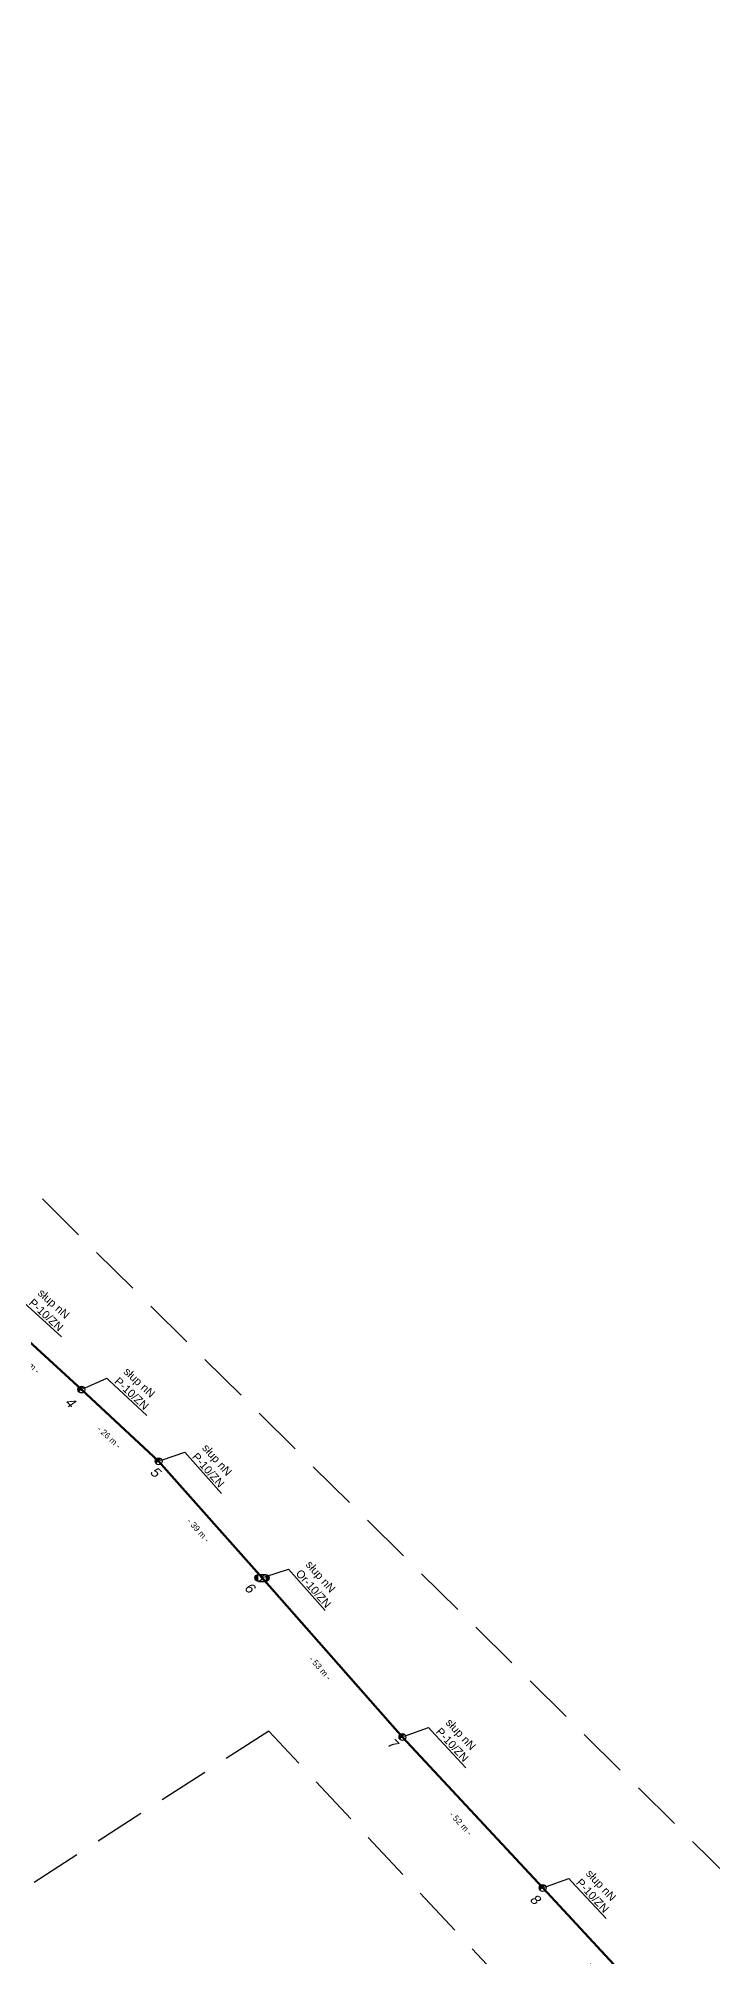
# Model space of a CAD drawing. Header units: millimetres. Extents: x 7530081 to 7533485, y 5764674 to 5768549.
# Drawn here: x 7531681.6 to 7531850.3, y 5766859.5 to 5767339.1 of the extents above; entities that cross this region are included whole.
import ezdxf
from ezdxf import colors
from ezdxf.entities.mleader import LeaderData, LeaderLine
from ezdxf.math import Vec2, Vec3

# ---------------------------------------------------------------- set-up
doc = ezdxf.new("R2010")
doc.units = ezdxf.units.MM
doc.linetypes.add('DASHED', pattern=[19.05, 12.7, -6.35])
for name, color, linetype, lineweight in [('!TELE', 3, 'Continuous', 50), ('!wymiary', 7, 'Continuous', 25), ('_numery', 7, 'Continuous', 40)]:
    doc.layers.add(name, color=color, linetype=linetype, lineweight=lineweight)
for name, color, linetype in [('!trafo', 6, 'DASHED'), ('_MM opisy', 7, 'Continuous'), ('_MM slupy', 5, 'Continuous')]:
    doc.layers.add(name, color=color, linetype=linetype)
doc.styles.get("Standard").update_dxf_attribs({"font": 'ARIAL.TTF'})
doc.dimstyles.new('opis linie', dxfattribs={"dimtxt": 1.5, "dimasz": 0.18, "dimexe": 0.18, "dimexo": 0.0625, "dimgap": 2.5, "dimtad": 4, "dimdec": 0, "dimzin": 0, "dimdsep": 46, "dimtxsty": 'Standard', "dimcen": 0.09, "dimse1": 1, "dimse2": 1, "dimsd1": 1, "dimsd2": 1, "dimclrt": 256, "dimadec": 0, "dimazin": 0, "dimtfac": 1, "dimtdec": 0, "dimtofl": 0, "dimtmove": 0, "dimatfit": 3, "dimfxl": 1, "dimtfill": 1, "dimtolj": 1, "dimtzin": 0, "dimarcsym": 0})

# ---------------------------------------------------------------- blocks, each defined once
blk = doc.blocks.new('R')
at = {"layer": '_MM slupy', "transparency": 33554687}
h = blk.add_hatch(color=256, dxfattribs=at)
h.dxf.hatch_style = 1
h.paths.add_polyline_path([(-0.93, -0.86), (-0.93, 0.86, 1)])
h = blk.add_hatch(color=256, dxfattribs=at)
h.dxf.hatch_style = 1
h.paths.add_polyline_path([(0.93, 0.86), (0.93, -0.86, 1)])
at = {"layer": '_MM slupy'}
for points in [[(-0.93, 0.86), (0.93, 0.86)], [(-0.93, -0.86), (0.93, -0.86)]]:
    blk.add_lwpolyline(points, dxfattribs=at)
for centre in [(-0.93, 0), (0.93, 0)]:
    blk.add_circle(centre, 0.857, dxfattribs=at)
blk = doc.blocks.new('*D478')
at = {"layer": '!wymiary', "insert": (7531678.91, 5767008.11), "char_height": 1.5, "attachment_point": 5, "rotation": 317.5988, "bg_fill": 3, "box_fill_scale": 1.1, "bg_fill_color": 9, "bg_fill_true_color": 13158600, "bg_fill_transparency": 0}
blk.add_mtext('\\A1;- 29 m -', dxfattribs=at)
blk = doc.blocks.new('*D479')
at = {"layer": '!wymiary', "insert": (7531699.26, 5766989.39), "char_height": 1.5, "attachment_point": 5, "rotation": 317.1677, "bg_fill": 3, "box_fill_scale": 1.1, "bg_fill_color": 9, "bg_fill_true_color": 13158600, "bg_fill_transparency": 0}
blk.add_mtext('\\A1;- 26 m -', dxfattribs=at)
blk = doc.blocks.new('*D480')
at = {"layer": '!wymiary', "insert": (7531721.6, 5766966.13), "char_height": 1.5, "attachment_point": 5, "rotation": 311.6006, "bg_fill": 3, "box_fill_scale": 1.1, "bg_fill_color": 9, "bg_fill_true_color": 13158600, "bg_fill_transparency": 0}
blk.add_mtext('\\A1;- 39 m -', dxfattribs=at)
blk = doc.blocks.new('*D481')
at = {"layer": '!wymiary', "insert": (7531752.09, 5766931.67), "char_height": 1.5, "attachment_point": 5, "rotation": 311.4318, "bg_fill": 3, "box_fill_scale": 1.1, "bg_fill_color": 9, "bg_fill_true_color": 13158600, "bg_fill_transparency": 0}
blk.add_mtext('\\A1;- 53 m -', dxfattribs=at)
blk = doc.blocks.new('*D482')
at = {"layer": '!wymiary', "insert": (7531787.27, 5766892.84), "char_height": 1.5, "attachment_point": 5, "rotation": 312.9319, "bg_fill": 3, "box_fill_scale": 1.1, "bg_fill_color": 9, "bg_fill_true_color": 13158600, "bg_fill_transparency": 0}
blk.add_mtext('\\A1;- 52 m -', dxfattribs=at)
blk = doc.blocks.new('*D483')
at = {"layer": '!wymiary', "insert": (7531822.11, 5766855.39), "char_height": 1.5, "attachment_point": 5, "rotation": 312.9271, "bg_fill": 3, "box_fill_scale": 1.1, "bg_fill_color": 9, "bg_fill_true_color": 13158600, "bg_fill_transparency": 0}
blk.add_mtext('\\A1;- 51 m -', dxfattribs=at)
blk = doc.blocks.new('ZN')
at = {"layer": '_MM slupy', "transparency": 33554687}
h = blk.add_hatch(color=256, dxfattribs=at)
h.dxf.hatch_style = 1
h.paths.add_polyline_path([(0, -0.86), (0, 0.86, 1)])
at = {"layer": '_MM slupy'}
blk.add_circle((0, 0), 0.857, dxfattribs=at)

msp = doc.modelspace()

# ---------------------------------------------------------------- linework, layer by layer
at = {"layer": '!TELE'}
msp.add_lwpolyline([(7531326.49, 5767339.07), (7531361.4, 5767309.33), (7531396.98, 5767279.58), (7531433.1, 5767248.34), (7531471.18, 5767216.88), (7531499.44, 5767193.57), (7531519.29, 5767172.62), (7531538.68, 5767151.48), (7531562.84, 5767126.27), (7531580.2, 5767107.47), (7531593.81, 5767093.73), (7531612.56, 5767074.62), (7531625.01, 5767062.99), (7531651.14, 5767039.08), (7531670.91, 5767020.86), (7531692.33, 5767001.3), (7531711.66, 5766983.38), (7531737.55, 5766954.22), (7531772.66, 5766914.44), (7531807.76, 5766876.71), (7531842.34, 5766839.53)], dxfattribs=at)
at = {"layer": '!trafo', "color": 3}
msp.add_lwpolyline([(7531359.21, 5767270.36), (7531391.93, 5767309.53), (7531493.91, 5767217.45), (7531573.04, 5767288.36), (7531596.07, 5767257.51), (7531518.35, 5767199.62), (7531614.79, 5767115.86), (7532146.11, 5766591.33), (7532084.98, 5766546.12), (7531739.21, 5766915.92), (7531658.18, 5766863.73), (7531441.45, 5767075.49), (7531495.29, 5767169.21), (7531403.55, 5767094.13), (7531379.71, 5767119.17), (7531426.38, 5767230.11), (7531359.21, 5767270.36)], dxfattribs=at)

# ---------------------------------------------------------------- block references
at = {"layer": '_MM slupy'}
for p, rotation in [((7531692.33, 5767001.3), 317.1677449222682), ((7531711.66, 5766983.38), 311.6005939004069), ((7531772.66, 5766914.44), 312.9318625517365), ((7531807.76, 5766876.71), 312.9271011926713)]:
    msp.add_blockref('ZN', p, dxfattribs=dict(at, rotation=rotation))

# ---------------------------------------------------------------- next in the draw order: leaders
at = {"layer": '_MM opisy'}
ml = msp.add_multileader_mtext('Standard', dxfattribs=at)
ml.set_content('\\pxql;słup nN\\PP-10/ZN', color=256)
ml.set_leader_properties()
ml.build(insert=Vec2(0, 0))
ml.multileader.update_dxf_attribs({"has_text_frame": 1, "text_left_attachment_type": 5, "text_right_attachment_type": 5, "dogleg_length": 1, "arrow_head_size": 1})
ctx = ml.context
ctx.base_point, ctx.char_height, ctx.arrow_head_size, ctx.landing_gap_size, ctx.plane_origin, ctx.plane_x_axis, ctx.plane_y_axis = Vec3(7531677.97, 5767023.09), 2, 1, 1, Vec3(7531671.22, 5767018.65), Vec3(0.738441, -0.674318), Vec3(0.674318, 0.738441)
ctx.left_attachment, ctx.right_attachment = 5, 5
notes = []
notes.append((ctx, [(0, (1, 1, 0), (7531677.23, 5767023.76), (0.738441, -0.674318), 1, [(0, [(7531670.91, 5767020.86), (7531677.23, 5767023.76)], 0, [])])]))
ctx.mtext.insert, ctx.mtext.text_direction, ctx.mtext.rotation, ctx.mtext.flow_direction = Vec3(7531682.6, 5767026.67), Vec3(0.738441, -0.674318), 5.543144, 5
ctx.mtext.has_bg_fill, ctx.mtext.bg_color, ctx.mtext.bg_scale_factor, ctx.mtext.bg_transparency, ctx.mtext.use_window_bg_color = 1, -1023410175, 1, 0, 1
ml = msp.add_multileader_mtext('Standard', dxfattribs=at)
ml.set_content('\\pxql;słup nN\\PP-10/ZN', color=256)
ml.set_leader_properties()
ml.build(insert=Vec2(0, 0))
ml.multileader.update_dxf_attribs({"has_text_frame": 1, "text_left_attachment_type": 5, "text_right_attachment_type": 5, "dogleg_length": 1, "arrow_head_size": 1})
ctx = ml.context
ctx.base_point, ctx.char_height, ctx.arrow_head_size, ctx.landing_gap_size, ctx.plane_origin, ctx.plane_x_axis, ctx.plane_y_axis = Vec3(7531699.41, 5767003.48), 2, 1, 1, Vec3(7531692.62, 5766999.09), Vec3(0.733347, -0.679854), Vec3(0.679854, 0.733347)
ctx.left_attachment, ctx.right_attachment = 5, 5
notes.append((ctx, [(0, (1, 1, 0), (7531698.67, 5767004.16), (0.733347, -0.679854), 1, [(0, [(7531692.33, 5767001.3), (7531698.67, 5767004.16)], 0, [])])]))
ctx.mtext.insert, ctx.mtext.text_direction, ctx.mtext.rotation, ctx.mtext.flow_direction = Vec3(7531704.06, 5767007.03), Vec3(0.733347, -0.679854), 5.535621, 5
ctx.mtext.has_bg_fill, ctx.mtext.bg_color, ctx.mtext.bg_scale_factor, ctx.mtext.bg_transparency, ctx.mtext.use_window_bg_color = 1, -1023410175, 1, 0, 1
ml = msp.add_multileader_mtext('Standard', dxfattribs=at)
ml.set_content('\\pxql;słup nN\\PP-10/ZN', color=256)
ml.set_leader_properties()
ml.build(insert=Vec2(0, 0))
ml.multileader.update_dxf_attribs({"has_text_frame": 1, "text_left_attachment_type": 5, "text_right_attachment_type": 5, "dogleg_length": 1, "arrow_head_size": 1})
ctx = ml.context
ctx.base_point, ctx.char_height, ctx.arrow_head_size, ctx.landing_gap_size, ctx.plane_origin, ctx.plane_x_axis, ctx.plane_y_axis = Vec3(7531718.91, 5766984.86), 2, 1, 1, Vec3(7531711.74, 5766981.15), Vec3(0.663934, -0.747791), Vec3(0.747791, 0.663934)
ctx.left_attachment, ctx.right_attachment = 5, 5
notes.append((ctx, [(0, (1, 1, 0), (7531718.25, 5766985.61), (0.663934, -0.747791), 1, [(0, [(7531711.66, 5766983.38), (7531718.25, 5766985.61)], 0, [])])]))
ctx.mtext.insert, ctx.mtext.text_direction, ctx.mtext.rotation, ctx.mtext.flow_direction = Vec3(7531723.89, 5766987.94), Vec3(0.663934, -0.747791), 5.438456, 5
ctx.mtext.has_bg_fill, ctx.mtext.bg_color, ctx.mtext.bg_scale_factor, ctx.mtext.bg_transparency, ctx.mtext.use_window_bg_color = 1, -1023410175, 1, 0, 1
ml = msp.add_multileader_mtext('Standard', dxfattribs=at)
ml.set_content('\\pxql;słup nN\\POr-10/ZN', color=256)
ml.set_leader_properties()
ml.build(insert=Vec2(0, 0))
ml.multileader.update_dxf_attribs({"has_text_frame": 1, "text_left_attachment_type": 5, "text_right_attachment_type": 5, "dogleg_length": 1, "arrow_head_size": 1})
ctx = ml.context
ctx.base_point, ctx.char_height, ctx.arrow_head_size, ctx.landing_gap_size, ctx.plane_origin, ctx.plane_x_axis, ctx.plane_y_axis = Vec3(7531744.81, 5766955.68), 2, 1, 1, Vec3(7531737.62, 5766951.99), Vec3(0.661728, -0.749744), Vec3(0.749744, 0.661728)
ctx.left_attachment, ctx.right_attachment = 5, 5
notes.append((ctx, [(0, (1, 1, 0), (7531744.15, 5766956.43), (0.661728, -0.749744), 1, [(0, [(7531737.55, 5766954.22), (7531744.15, 5766956.43)], 0, [])])]))
ctx.mtext.insert, ctx.mtext.text_direction, ctx.mtext.rotation, ctx.mtext.flow_direction = Vec3(7531749.82, 5766958.77), Vec3(0.661728, -0.749744), 5.43551, 5
ctx.mtext.has_bg_fill, ctx.mtext.bg_color, ctx.mtext.bg_scale_factor, ctx.mtext.bg_transparency, ctx.mtext.use_window_bg_color = 1, -1023410175, 1, 0, 1
ml = msp.add_multileader_mtext('Standard', dxfattribs=at)
ml.set_content('\\pxql;słup nN\\PP-10/ZN', color=256)
ml.set_leader_properties()
ml.build(insert=Vec2(0, 0))
ml.multileader.update_dxf_attribs({"has_text_frame": 1, "text_left_attachment_type": 5, "text_right_attachment_type": 5, "dogleg_length": 1, "arrow_head_size": 1})
ctx = ml.context
ctx.base_point, ctx.char_height, ctx.arrow_head_size, ctx.landing_gap_size, ctx.plane_origin, ctx.plane_x_axis, ctx.plane_y_axis = Vec3(7531779.88, 5766916.09), 2, 1, 1, Vec3(7531772.79, 5766912.22), Vec3(0.681128, -0.732164), Vec3(0.732164, 0.681128)
ctx.left_attachment, ctx.right_attachment = 5, 5
notes.append((ctx, [(0, (1, 1, 0), (7531779.2, 5766916.82), (0.681128, -0.732164), 1, [(0, [(7531772.66, 5766914.44), (7531779.2, 5766916.82)], 0, [])])]))
ctx.mtext.insert, ctx.mtext.text_direction, ctx.mtext.rotation, ctx.mtext.flow_direction = Vec3(7531784.78, 5766919.28), Vec3(0.681128, -0.732164), 5.461691, 5
ctx.mtext.has_bg_fill, ctx.mtext.bg_color, ctx.mtext.bg_scale_factor, ctx.mtext.bg_transparency, ctx.mtext.use_window_bg_color = 1, -1023410175, 1, 0, 1
ml = msp.add_multileader_mtext('Standard', dxfattribs=at)
ml.set_content('\\pxql;słup nN\\PP-10/ZN', color=256)
ml.set_leader_properties()
ml.build(insert=Vec2(0, 0))
ml.multileader.update_dxf_attribs({"has_text_frame": 1, "text_left_attachment_type": 5, "text_right_attachment_type": 5, "dogleg_length": 1, "arrow_head_size": 1})
ctx = ml.context
ctx.base_point, ctx.char_height, ctx.arrow_head_size, ctx.landing_gap_size, ctx.plane_origin, ctx.plane_x_axis, ctx.plane_y_axis = Vec3(7531814.98, 5766878.36), 2, 1, 1, Vec3(7531807.89, 5766874.49), Vec3(0.681067, -0.732221), Vec3(0.732221, 0.681067)
ctx.left_attachment, ctx.right_attachment = 5, 5
notes.append((ctx, [(0, (1, 1, 0), (7531814.3, 5766879.09), (0.681067, -0.732221), 1, [(0, [(7531807.76, 5766876.71), (7531814.3, 5766879.09)], 0, [])])]))
ctx.mtext.insert, ctx.mtext.text_direction, ctx.mtext.rotation, ctx.mtext.flow_direction = Vec3(7531819.88, 5766881.55), Vec3(0.681067, -0.732221), 5.461608, 5
ctx.mtext.has_bg_fill, ctx.mtext.bg_color, ctx.mtext.bg_scale_factor, ctx.mtext.bg_transparency, ctx.mtext.use_window_bg_color = 1, -1023410175, 1, 0, 1
for ctx, leaders in notes:
    for number, flags, end, landing, length, lines in leaders:
        leader = LeaderData()
        leader.index, (leader.has_last_leader_line, leader.has_dogleg_vector, leader.attachment_direction) = number, flags
        leader.last_leader_point, leader.dogleg_vector, leader.dogleg_length = Vec3(end), Vec3(landing), length
        for number, points, colour, breaks in lines:
            line = LeaderLine()
            line.index, line.vertices, line.color, line.breaks = number, Vec3.list(points), colors.encode_raw_color(colour), breaks
            leader.lines.append(line)
        ctx.leaders.append(leader)

# ---------------------------------------------------------------- next in the draw order: block references
at = {"layer": '!TELE'}
msp.add_blockref('R', (7531737.55, 5766954.22), dxfattribs=at)

# ---------------------------------------------------------------- next in the draw order: dimensions: what is measured, and where the dimension line sits
at = {"layer": '!wymiary'}
dim = msp.add_aligned_dim(p1=(7531670.91, 5767020.86), p2=(7531692.33, 5767001.3), distance=-0.75, dimstyle='opis linie', override={"dimpost": '- <> m -'}, dxfattribs=at)
dim.commit()
dim.dimension.update_dxf_attribs({"geometry": '*D478', "text_midpoint": (7531678.91, 5767008.11)})

# ---------------------------------------------------------------- next in the draw order: dimensions: what is measured, and where the dimension line sits
dim = msp.add_aligned_dim(p1=(7531692.33, 5767001.3), p2=(7531711.66, 5766983.38), distance=-0.75, dimstyle='opis linie', override={"dimpost": '- <> m -'}, dxfattribs=at)
dim.commit()
dim.dimension.update_dxf_attribs({"geometry": '*D479', "text_midpoint": (7531699.26, 5766989.39)})

# ---------------------------------------------------------------- next in the draw order: texts
at = {"layer": '_numery', "oblique": 10}
msp.add_text('4', height=2.5, rotation=314.9841, dxfattribs=at).set_placement((7531688.03, 5766997.91))

# ---------------------------------------------------------------- next in the draw order: dimensions: what is measured, and where the dimension line sits
at = {"layer": '!wymiary'}
dim = msp.add_aligned_dim(p1=(7531711.66, 5766983.38), p2=(7531737.55, 5766954.22), distance=-0.75, dimstyle='opis linie', override={"dimpost": '- <> m -'}, dxfattribs=at)
dim.commit()
dim.dimension.update_dxf_attribs({"geometry": '*D480', "text_midpoint": (7531721.6, 5766966.13)})

# ---------------------------------------------------------------- next in the draw order: texts
at = {"layer": '_numery', "oblique": 10}
msp.add_text('5', height=2.5, rotation=314.9841, dxfattribs=at).set_placement((7531709.31, 5766980.5))

# ---------------------------------------------------------------- next in the draw order: dimensions: what is measured, and where the dimension line sits
at = {"layer": '!wymiary'}
dim = msp.add_aligned_dim(p1=(7531737.55, 5766954.22), p2=(7531772.66, 5766914.44), distance=-0.75, dimstyle='opis linie', override={"dimpost": '- <> m -'}, dxfattribs=at)
dim.commit()
dim.dimension.update_dxf_attribs({"geometry": '*D481', "text_midpoint": (7531752.09, 5766931.67)})

# ---------------------------------------------------------------- next in the draw order: texts
at = {"layer": '_numery', "oblique": 10}
msp.add_text('6', height=2.5, rotation=314.9841, dxfattribs=at).set_placement((7531732.92, 5766951.54))

# ---------------------------------------------------------------- next in the draw order: dimensions: what is measured, and where the dimension line sits
at = {"layer": '!wymiary'}
dim = msp.add_aligned_dim(p1=(7531772.66, 5766914.44), p2=(7531807.76, 5766876.71), distance=-0.75, dimstyle='opis linie', override={"dimpost": '- <> m -'}, dxfattribs=at)
dim.commit()
dim.dimension.update_dxf_attribs({"geometry": '*D482', "text_midpoint": (7531787.27, 5766892.84)})

# ---------------------------------------------------------------- next in the draw order: texts
at = {"layer": '_numery', "oblique": 10}
msp.add_text('7', height=2.5, rotation=314.9841, dxfattribs=at).set_placement((7531768.67, 5766912.65))

# ---------------------------------------------------------------- next in the draw order: dimensions: what is measured, and where the dimension line sits
at = {"layer": '!wymiary'}
dim = msp.add_aligned_dim(p1=(7531807.76, 5766876.71), p2=(7531842.34, 5766839.53), distance=-0.75, dimstyle='opis linie', override={"dimpost": '- <> m -'}, dxfattribs=at)
dim.commit()
dim.dimension.update_dxf_attribs({"geometry": '*D483', "text_midpoint": (7531822.11, 5766855.39)})

# ---------------------------------------------------------------- next in the draw order: texts
at = {"layer": '_numery', "oblique": 10}
msp.add_text('8', height=2.5, rotation=314.9841, dxfattribs=at).set_placement((7531804.35, 5766873.69))

doc.saveas('drawing.dxf')
